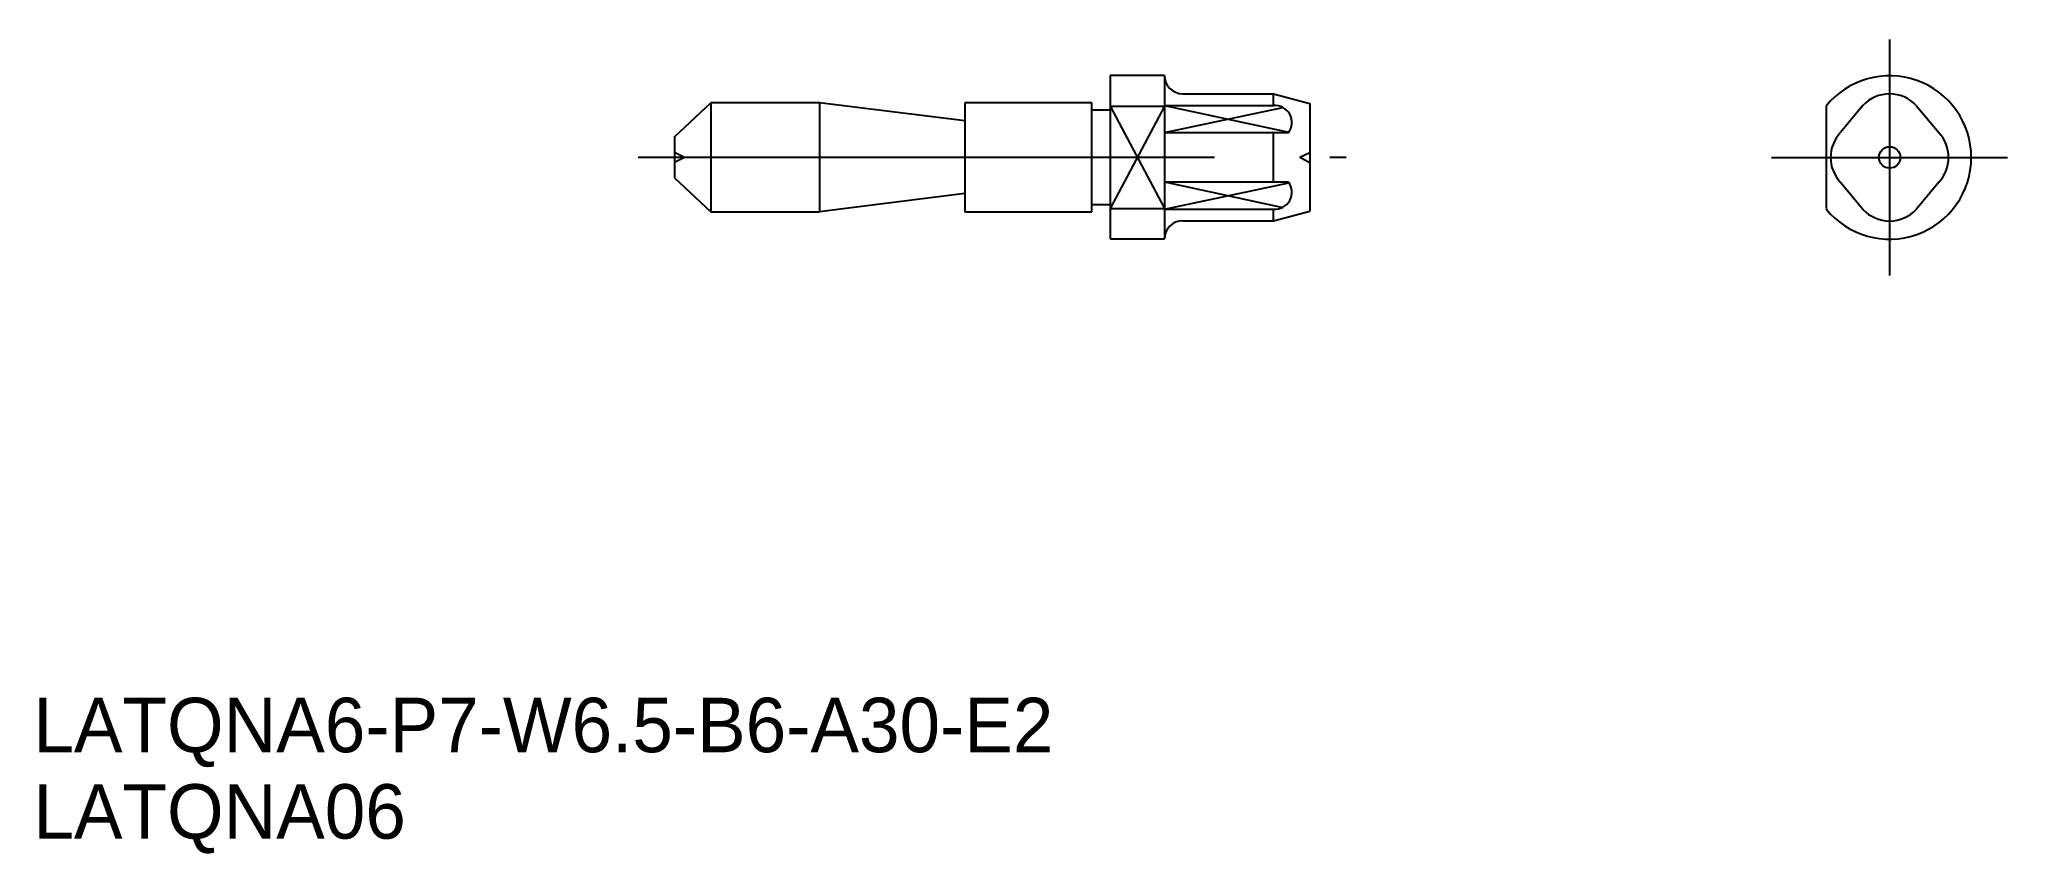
# Model space of a CAD drawing. Extents: x 61 to 169, y 103 to 148.
import ezdxf

# ---------------------------------------------------------------- set-up
doc = ezdxf.new("R2010")
doc.units = 0
doc.linetypes.add('CENTER', pattern=[50.8, 31.75, -6.35, 6.35, -6.35])
doc.linetypes.add('DASHED', pattern=[19.05, 12.7, -6.35])
doc.layers.get('0').update_dxf_attribs({"linetype": 'CONTINUOUS'})
doc.layers.add('CENTER', color=1, linetype='CENTER')

# ---------------------------------------------------------------- blocks, each defined once
blk = doc.blocks.new('*U2')
at = {"color": 7, "linetype": 'DASHED'}
blk.add_text('LATQNA6-P7-W6.5-B6-A30-E2', height=3, dxfattribs=at).set_placement((60.22, 108.39))
blk = doc.blocks.new('*U3')
at = {"color": 7, "linetype": 'DASHED'}
blk.add_text('LATQNA06', height=3, dxfattribs=at).set_placement((60.22, 103.63))

msp = doc.modelspace()

# ---------------------------------------------------------------- linework, layer by layer
at = {"color": 7, "linetype": 'CONTINUOUS'}
for p, q in [((122.53, 145.66), (119.53, 145.66)), ((119.53, 145.66), (119.53, 136.66)), ((122.53, 145.66), (122.53, 145.66)), ((122.53, 145.66), (122.53, 136.66)), ((123.53, 144.66), (128.53, 144.66)), ((128.53, 144.66), (130.53, 144.12)), ((95.53, 142.28), (97.53, 144.16)), ((103.53, 144.16), (97.53, 144.16)), ((97.53, 144.16), (97.53, 138.16)), ((103.53, 144.16), (103.53, 138.16)), ((111.53, 143.16), (103.53, 144.16)), ((118.53, 144.16), (111.53, 144.16)), ((111.53, 144.16), (111.53, 138.16)), ((118.53, 138.16), (118.53, 144.16)), ((119.53, 143.76), (118.53, 143.76)), ((119.53, 143.98), (122.53, 143.98)), ((130.53, 144.12), (130.53, 138.19)), ((158.97, 143.98), (158.97, 138.33)), ((161, 144.02), (159.76, 142.52)), ((163.94, 144.02), (165.19, 142.52)), ((95.53, 142.28), (95.53, 140.03)), ((95.53, 140.03), (97.53, 138.16)), ((111.53, 139.16), (103.53, 138.16)), ((159.76, 139.79), (161.01, 138.29)), ((165.19, 139.79), (163.94, 138.29)), ((97.53, 138.16), (103.53, 138.16)), ((111.53, 138.16), (118.53, 138.16)), ((118.53, 138.56), (119.53, 138.56)), ((119.53, 138.33), (122.53, 138.33)), ((128.53, 137.66), (130.53, 138.19)), ((119.53, 136.66), (122.53, 136.66)), ((122.53, 136.66), (122.53, 136.66)), ((123.53, 137.66), (128.53, 137.66))]:
    msp.add_line(p, q, dxfattribs=at)
at = {"color": 3, "linetype": 'CONTINUOUS'}
for p, q in [((128.53, 144.02), (128.53, 144.66)), ((119.53, 143.98), (122.53, 138.33)), ((122.53, 143.98), (119.53, 138.33)), ((122.53, 144.02), (128.53, 144.02)), ((122.53, 144.02), (129.37, 142.55)), ((122.53, 142.52), (129.04, 143.91)), ((122.53, 142.52), (129.35, 142.52)), ((128.53, 139.8), (128.53, 142.52)), ((122.53, 139.8), (129.04, 138.4)), ((122.53, 139.8), (129.35, 139.8)), ((122.53, 138.3), (129.37, 139.76)), ((122.53, 138.3), (128.53, 138.3)), ((128.53, 137.66), (128.53, 138.3))]:
    msp.add_line(p, q, dxfattribs=at)
at = {"color": 3, "linetype": 'DASHED'}
for p, q in [((96.08, 141.15), (95.53, 141.43)), ((96.08, 141.15), (95.53, 140.88)), ((129.98, 141.16), (130.53, 141.43)), ((129.98, 141.16), (130.53, 140.88))]:
    msp.add_line(p, q, dxfattribs=at)
at = {"color": 7, "linetype": 'CONTINUOUS'}
msp.add_circle((162.47, 141.15), 0.59, dxfattribs=at)
for centre, radius, start, end in [((123.53, 145.66), 1, 180, 270), ((162.47, 141.15), 4.5, 218.9424, 141.0576), ((162.47, 142.65), 2, 42.8789, 137.1211), ((161.22, 141.15), 2, 137.1211, 222.8789), ((163.72, 141.15), 2, 317.1211, 42.8789), ((162.47, 139.65), 2, 222.8789, 317.1211), ((123.53, 136.66), 1, 90, 180)]:
    msp.add_arc(centre, radius, start, end, dxfattribs=at)
at = {"color": 3, "linetype": 'CONTINUOUS'}
for centre, start, end in [((128.6, 143.08), 323.0159, 94.1591), ((128.6, 139.23), 265.8409, 36.9841)]:
    msp.add_arc(centre, 0.938, start, end, dxfattribs=at)
at = {"layer": 'CENTER', "color": 1, "linetype": 'CENTER'}
for p, q in [((162.47, 147.65), (162.47, 134.65)), ((93.53, 141.16), (132.53, 141.16)), ((155.97, 141.15), (168.97, 141.15))]:
    msp.add_line(p, q, dxfattribs=at)

# ---------------------------------------------------------------- block references
at = {"color": 3, "linetype": 'DASHED'}
for name in ['*U2', '*U3']:
    msp.add_blockref(name, (0, 0), dxfattribs=at)

doc.saveas('drawing.dxf')
